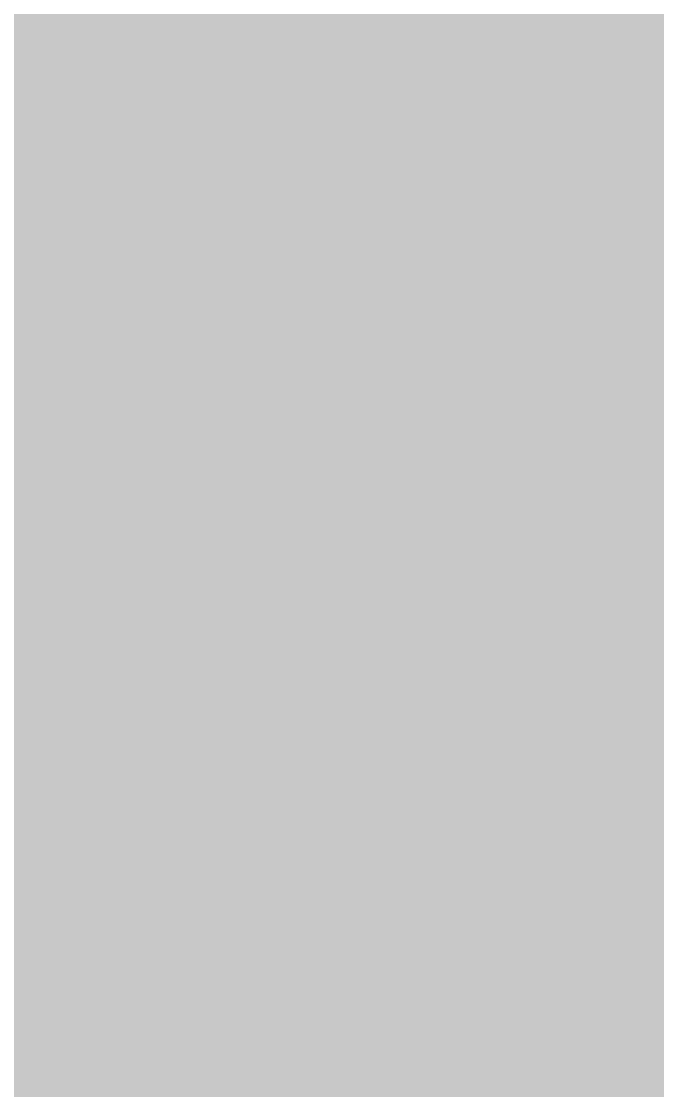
# Model space of a CAD drawing. Header units: inches. Extents: x 0.2 to 39.7, y 0.3 to 24.9.
# Drawn here: x 11.2719 to 11.3138, y 12.8274 to 12.8977 of the extents above; entities that cross this region are included whole.
import ezdxf

# ---------------------------------------------------------------- set-up
doc = ezdxf.new("R2010")
doc.units = ezdxf.units.IN
for name, color, linetype in [('Bottom Layer 1', 5, 'Continuous'), ('Bottom Overlay', 54, 'Continuous'), ('Top Layer 1', 1, 'Continuous'), ('Top Overlay', 2, 'Continuous')]:
    doc.layers.add(name, color=color, linetype=linetype)
doc.styles.add('Arial', font='', dxfattribs={"height": 0.2})
doc.styles.get('Arial').set_extended_font_data('Arial')

# ---------------------------------------------------------------- blocks, each defined once
blk = doc.blocks.new('LQFP100_16')
at = {"layer": 'Top Overlay'}
blk.add_lwpolyline([(-6.600002, -6.599999, 0.2, 0.2, 0), (-6.600002, 6.600002, 0.2, 0.2, 0)], format="xyseb", dxfattribs=at)

msp = doc.modelspace()

# ---------------------------------------------------------------- hatches: boundary and pattern name
at = {"layer": 'Top Layer 1'}
msp.add_hatch(color=1, dxfattribs=at).paths.add_polyline_path([(11.260193, 12.887503), (11.286157, 12.888227), (11.343866, 12.894033), (11.375608, 12.899113), (11.482403, 12.92306), (11.563231, 12.946283), (11.606535, 12.960071), (11.409459, 12.600257), (11.400183, 12.631085), (11.389048, 12.658664), (11.376053, 12.683002), (11.361199, 12.704092), (11.344486, 12.721941), (11.325916, 12.73654), (11.305487, 12.747899), (11.283198, 12.75601), (11.25905, 12.760879), (11.233043, 12.762499)])

# ---------------------------------------------------------------- linework, layer by layer
at = {"layer": 'Bottom Layer 1'}
msp.add_lwpolyline([(7.267923, 8.932357, 0.125001, 0.125001, 0), (11.785567, 13.450001, 0.125001, 0.125001, 0)], format="xyseb", dxfattribs=at)
at = {"layer": 'Top Layer 1'}
msp.add_lwpolyline([(10.075001, 12.825001, 0.125001, 0.125001, 0), (11.44176, 12.825001, 0.125001, 0.125001, 0)], format="xyseb", dxfattribs=at)

# ---------------------------------------------------------------- block references
msp.add_blockref('LQFP100_16', (17.800003, 10.825))

# ---------------------------------------------------------------- texts
at = {"layer": 'Bottom Overlay', "style": 'Arial', "text_generation_flag": 2}
msp.add_text('SERIAL WIRE', height=1.00000054, rotation=270, dxfattribs=at).set_placement((10.799999, 7.6))

doc.saveas('drawing.dxf')
